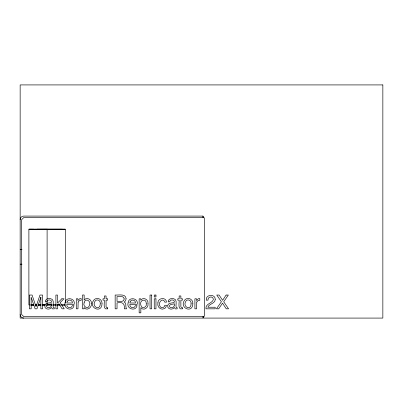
<?xml version="1.0" encoding="UTF-8"?>
<svg xmlns="http://www.w3.org/2000/svg" width="403" height="403" viewBox="0 0 403 403"><rect width="100%" height="100%" fill="white"/><g stroke="black" fill="none" stroke-linecap="round" stroke-linejoin="round"><path stroke-width="0.6" d="M203.968 316.627L23.792 316.627L21.606 314.441L21.606 219.731L23.792 217.544L203.968 217.544M42.753 304.995L44.904 304.98L42.416 304.975M29.414 304.98L28.89 304.97L28.89 229.201L33.56 229.201M38.723 305.011L40.688 305M62.405 229.201L29.414 229.211M65.321 303.091L65.321 229.201L36.88 229.242L47.106 229.201L47.106 299.333M202.936 316.642C202.422 320.007 204.86 315.544 204.472 314.441L204.472 219.731A5.098 5.098 0 0 0 204.084 217.776L202.936 216.084L23.792 216.084A3.642 3.642 0 0 0 20.15 219.731M28.89 229.201L65.321 229.201M20.15 249.598L22.039 249.598M20.15 264.172L22.039 264.172M33.746 304.98L30.653 304.98L33.56 304.97M34.985 304.98L36.844 304.98M38.078 304.98L41.177 304.975M46.748 304.975L51.7 304.975M52.939 304.975L56.032 304.97M57.271 304.97L60.369 304.97M61.604 304.97L65.321 304.97L61.553 304.97M35.404 304.97L36.633 304.97M37.857 304.97L40.93 304.97M42.768 304.97L45.227 304.97M46.451 304.97L51.977 304.97M52.758 304.97L60.294 304.97M33.64 305.011L31.117 305M47.181 229.201L48.4 229.488M202.936 216.084L202.936 217.524M47.106 300.583L47.106 304.97M23.792 318.083A3.642 3.642 0 0 1 20.15 314.441M40.884 297.197L40.844 308.829L42.622 308.829L42.622 295.041L39.973 295.041L36.038 306.698L32.079 295.041L29.404 295.041L29.404 308.829L31.187 308.829L31.137 297.197L35.101 308.829L36.95 308.829L40.884 297.197M146.279 303.741C147.291 307.469 141.362 309.444 140.864 305.232C138.964 300.039 146.536 297.636 146.279 303.741M84.111 302.784C82.363 306.683 88.544 309.897 89.461 305.303C91.491 300.819 85.104 297.454 84.111 302.784M91.36 303.61C92.151 307.605 86.695 311.378 84.066 307.544L84.066 308.829L82.509 308.829L82.509 294.991L84.151 294.991L84.151 299.998C86.716 296.583 92.156 299.62 91.36 303.61M102.014 303.59C101.944 314.108 87.693 307.731 93.934 299.988A4.151 4.151 0 0 1 96.357 298.578C99.385 297.822 102.352 300.512 102.014 303.59M157.916 302.829C156.822 306.602 160.726 310.718 164.429 308.602A3.451 3.451 0 0 0 165.95 307L166.439 305.273L164.797 305.273C164.6 306.784 163.195 308.013 161.643 307.61A2.07 2.07 0 0 1 160.273 306.643C157.155 303.227 162.923 296.643 164.797 302.154L166.439 302.154C166.374 296.774 157.749 297.777 157.916 302.829M192.851 303.59C192.775 314.108 178.524 307.731 184.765 299.988A4.151 4.151 0 0 1 187.194 298.578C190.216 297.822 193.188 300.512 192.851 303.59M65.064 302.839C63.034 308.774 72.706 311.952 74.021 305.675L72.359 305.675C71.543 309.02 66.107 307.907 66.792 304.341L74.162 304.341C75.774 297.953 65.462 296.427 65.064 302.839M128.109 302.839C126.079 308.774 135.756 311.952 137.065 305.675L135.408 305.675C134.587 309.02 129.151 307.907 129.842 304.341L137.206 304.341C138.823 297.953 128.507 296.427 128.109 302.839M148.002 303.58C148.888 307.544 143.629 311.358 140.843 307.701L140.843 312.839L139.151 312.839L139.151 298.825L140.793 298.825L140.793 300.154C143.241 296.558 148.747 299.6 148.002 303.58M124.189 298.935C124.225 302.507 119.107 301.106 117.026 301.358L117.026 296.643C119.102 296.966 124.099 295.374 124.189 298.935M44.824 305.529C44.038 309.403 49.72 310.335 51.559 307.499L52.36 308.889L54.279 308.874L54.279 307.63L53.272 307.524C52.471 304.834 54.919 299.53 50.788 298.699C48.541 298.084 45.096 298.981 45.287 301.847L46.864 301.847C46.904 299.817 49.498 299.6 50.904 300.346L51.519 301.6L51.116 302.577C49.02 303.137 45.388 302.718 44.824 305.529M167.719 305.529C166.933 309.403 172.61 310.335 174.449 307.499L175.255 308.889L177.169 308.874L177.169 307.63L176.161 307.524C175.36 304.834 177.809 299.53 173.683 298.699C171.431 298.084 167.991 298.981 168.177 301.847L169.754 301.847C169.799 299.817 172.388 299.6 173.799 300.346L174.413 301.6L174.005 302.577C171.91 303.137 168.283 302.718 167.719 305.529M215.257 299.369C215.237 303.756 209.086 303.58 207.847 307.232L215.192 307.232L215.192 308.829L205.963 308.829C205.253 303.474 212.331 303.58 213.389 299.444C213.454 295.626 207.228 296.462 208.008 300.154L206.291 300.154C205.349 294.301 215.358 293.611 215.257 299.369M100.251 303.64C100.407 311.252 91.184 306.789 95.088 301.142A2.297 2.297 0 0 1 96.619 300.034C98.816 299.404 100.533 301.555 100.251 303.64M191.082 303.64C191.239 311.252 182.02 306.789 185.919 301.142A2.297 2.297 0 0 1 187.45 300.034C189.652 299.404 191.365 301.555 191.082 303.64M126.084 298.759L125.575 300.784L124.139 302.054C126.759 303.006 125.298 306.265 126.245 308.214L126.613 308.829L124.32 308.829C124.93 303.439 122.467 301.701 117.026 302.915L117.026 308.829L115.157 308.829L115.157 295.041C118.417 295.354 125.887 293.369 126.084 298.759M51.473 305.076C51.609 307.373 47.962 308.738 46.667 306.809C45.897 303.822 49.851 304.608 51.473 303.716L51.473 305.076M174.363 305.076C174.499 307.373 170.852 308.738 169.562 306.809C168.786 303.822 172.741 304.608 174.363 303.716L174.363 305.076M78.147 302.038L77.975 308.829L76.283 308.829L76.283 298.774L77.89 298.774L77.89 300.512L79.683 298.734L81.174 298.598L81.174 300.381L79.492 300.537L78.147 302.038M196.765 302.038L196.593 308.829L194.906 308.829L194.906 298.774L196.508 298.774L196.508 300.512L198.306 298.734L199.797 298.598L199.797 300.381L198.11 300.537L196.765 302.038M67.074 301.817L66.838 303.001L72.424 303.001C72.757 299.877 68.042 298.88 67.074 301.817M130.119 301.817L129.887 303.001L135.473 303.001C135.801 299.877 131.091 298.88 130.119 301.817M226.108 295.041L222.617 300.316L219.096 295.041L216.759 295.041L221.388 301.761L216.446 308.829L218.703 308.829L222.521 303.162L226.239 308.829L228.556 308.829L223.705 301.761L228.335 295.041L226.108 295.041M61.855 298.774L57.518 303.046L57.518 295.041L55.896 295.041L55.896 308.829L57.518 308.829L57.518 305.056L58.934 303.761L62.072 308.829L64.228 308.829L60.163 302.542L64.017 298.774L61.855 298.774M107.677 308.829C102.548 310.315 104.619 302.713 104.362 300.154L103.002 300.154L103.002 298.774L104.362 298.774L104.362 295.968L106.07 295.968L106.07 298.774L107.677 298.774L107.677 300.154L106.07 300.154L106.07 306.718L106.427 307.424L107.677 307.499L107.677 308.829M182.473 308.829C177.345 310.315 179.416 302.713 179.164 300.154L177.799 300.154L177.799 298.774L179.164 298.774L179.164 295.968L180.871 295.968L180.871 298.774L182.473 298.774L182.473 300.154L180.871 300.154L180.871 306.718L181.224 307.424L182.473 307.499L182.473 308.829M382.85 84.917L20.15 84.917L20.15 318.083L382.85 318.083L382.85 84.917M151.714 295.041L150.022 295.041L150.022 308.829L151.714 308.829L151.714 295.041M155.966 295.041L154.248 295.041L154.248 296.956L155.966 296.956L155.966 295.041M155.966 298.825L154.248 298.825L154.248 308.829L155.966 308.829L155.966 298.825"/></g></svg>
